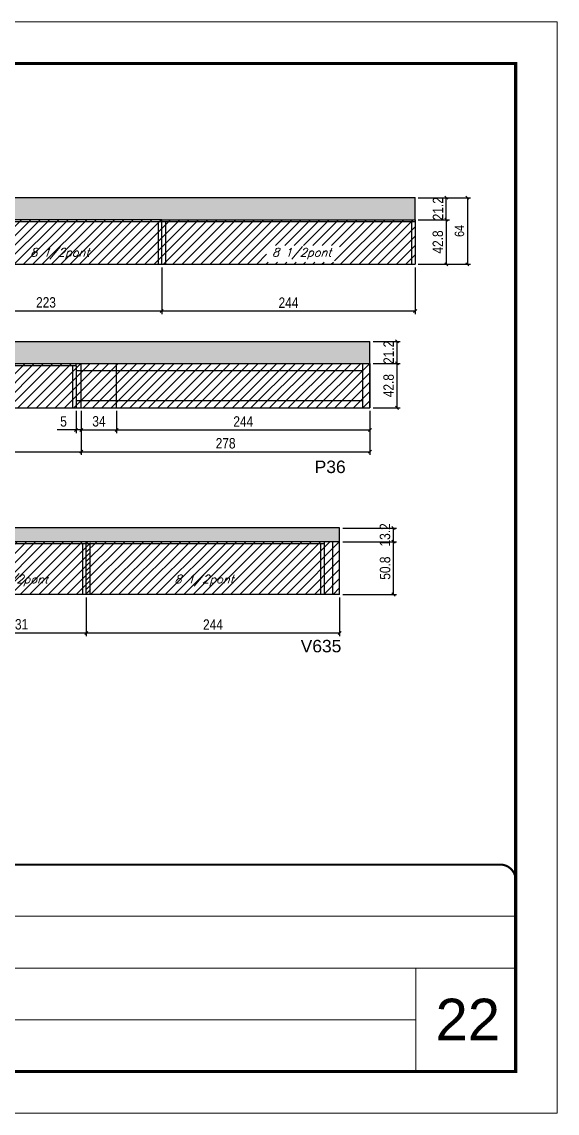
# Model space of a CAD drawing. Extents: x -20960 to -5926, y -2106 to 21915.
# Drawn here: x -9639 to -9123, y 15123 to 16173 of the extents above; entities that cross this region are included whole.
import ezdxf

# ---------------------------------------------------------------- set-up
doc = ezdxf.new("R2010")
doc.units = 0
doc.linetypes.add('CONTINUO', pattern=[0])
doc.linetypes.add('DASHED', pattern=[0.75, 0.5, -0.25])
for name, color, linetype in [('5', 5, 'Continuous'), ('COTA', 241, 'Continuous'), ('Painéis', 200, 'Continuous'), ('Reaproveitamento', 251, 'Continuous'), ('SARR_2.2x7', 40, 'Continuous'), ('SARR_3.5x7', 81, 'Continuous'), ('texto', 7, 'Continuous')]:
    doc.layers.add(name, color=color, linetype=linetype)
for name, color, linetype, lineweight in [('CARIMBO', 255, 'Continuous', 9), ('Folhas', 255, 'Continuous', 9), ('SARRAFO DE PRESSAO', 251, 'DASHED', 9)]:
    doc.layers.add(name, color=color, linetype=linetype, lineweight=lineweight)
doc.styles.add('ARIAL', font='arial.ttf')
doc.styles.add('COTA TECNICA', font='techl___.ttf', dxfattribs={"height": 10})
doc.styles.add('COTA TECNICA-50', font='techl___.ttf', dxfattribs={"height": 9})
doc.styles.add('Romans', font='romans.shx')
doc.styles.get("Standard").update_dxf_attribs({"font": 'arial.ttf'})
doc.dimstyles.new('COTA PAINEL-50', dxfattribs={"dimtxt": 9, "dimasz": 3, "dimexe": 3, "dimexo": 3, "dimgap": 3, "dimtad": 1, "dimdec": 1, "dimzin": 12, "dimdsep": 46, "dimtxsty": 'COTA TECNICA-50', "dimblk1": 'OBLIQUE', "dimblk2": 'OBLIQUE', "dimsah": 1, "dimcen": 0.9, "dimclrd": 4, "dimclre": 4, "dimclrt": 240, "dimadec": 1, "dimazin": 3, "dimtfac": 1, "dimtdec": 1, "dimtmove": 0, "dimatfit": 3, "dimfxl": 1, "dimtolj": 1, "dimtzin": 12, "dimarcsym": 0})
doc.dimstyles.new('PAINEL', dxfattribs={"dimtxt": 10, "dimasz": 3, "dimexe": 3, "dimexo": 3, "dimgap": 3, "dimtad": 1, "dimdec": 1, "dimzin": 12, "dimdsep": 46, "dimtxsty": 'COTA TECNICA', "dimblk1": 'OBLIQUE', "dimblk2": 'OBLIQUE', "dimsah": 1, "dimcen": 0.9, "dimclrd": 4, "dimclre": 4, "dimclrt": 240, "dimadec": 1, "dimazin": 3, "dimtfac": 1, "dimtdec": 1, "dimtmove": 0, "dimatfit": 3, "dimfxl": 1, "dimtolj": 1, "dimtzin": 12, "dimarcsym": 0})
pattern_1 = [(45, (-152543.5, -12538.4326), (-4.49012806, 4.49012806), [])]

# ---------------------------------------------------------------- blocks, each defined once
blk = doc.blocks.new('9999999999')
at = {"color": 30, "linetype": 'CONTINUO'}
for p, q in [((98564.6, 34379.6), (99584, 34379.6)), ((98564.6, 34329.8), (99488, 34329.8)), ((99584, 34329.8), (99488, 34329.8)), ((99488, 34329.8), (99488, 34230.2)), ((98564.6, 34280), (99488, 34280))]:
    blk.add_line(p, q, dxfattribs=at)
at = {"color": 30, "linetype": 'CONTINUO', "const_width": 2}
blk.add_lwpolyline([(99584, 34230.2), (99584, 34414.4, 0.414214), (99569, 34429.4), (98229, 34429.4, 0.414214), (98214, 34414.4), (98214, 34245.2, 0.414214), (98229, 34230.2), (99584, 34230.2)], format="xyb", dxfattribs=at)
at = {"layer": 'Folhas'}
blk.add_lwpolyline([(98139, 34190.2), (99624, 34190.2), (99624, 35240.2), (98139, 35240.2)], close=True, dxfattribs=at)
at = {"layer": 'Folhas', "color": 30, "const_width": 3}
blk.add_lwpolyline([(98214, 34230.2), (99584, 34230.2), (99584, 35200.2), (98214, 35200.2)], close=True, dxfattribs=at)
blk = doc.blocks.new('_Oblique')
at = {"color": 0, "linetype": 'ByBlock', "lineweight": -2}
blk.add_line((-0.5, -0.5), (0.5, 0.5), dxfattribs=at)
blk = doc.blocks.new('*D628')
at = {"layer": 'COTA', "color": 4, "linetype": 'ByBlock', "lineweight": -2, "transparency": 16777216}
for p, q in [((-9504.3, 15936.3), (-9504.3, 15891.3)), ((-9260.3, 15936.3), (-9260.3, 15891.3)), ((-9504.3, 15894.3), (-9260.3, 15894.3))]:
    blk.add_line(p, q, dxfattribs=at)
at = {"layer": 'Defpoints', "color": 0, "linetype": 'ByBlock', "transparency": 16777216}
for p in [(-9504.3, 15939.3), (-9260.3, 15939.3), (-9260.3, 15894.3)]:
    blk.add_point(p, dxfattribs=at)
at = {"layer": 'COTA', "color": 4, "linetype": 'ByBlock', "lineweight": -2, "transparency": 16777216, "xscale": 3, "yscale": 3, "zscale": 3, "rotation": 180}
blk.add_blockref('_Oblique', (-9504.3, 15894.3), dxfattribs=at)
at = {"layer": 'COTA', "color": 4, "linetype": 'ByBlock', "lineweight": -2, "transparency": 16777216, "xscale": 3, "yscale": 3, "zscale": 3}
blk.add_blockref('_Oblique', (-9260.3, 15894.3), dxfattribs=at)
at = {"layer": 'COTA', "color": 240, "linetype": 'ByBlock', "transparency": 16777216, "insert": (-9382.3, 15902.3), "char_height": 10, "attachment_point": 5, "style": 'COTA TECNICA'}
blk.add_mtext('\\A1;244', dxfattribs=at)
blk = doc.blocks.new('*D630')
at = {"layer": 'COTA', "color": 4, "linetype": 'ByBlock', "lineweight": -2, "transparency": 16777216}
for p, q in [((-9257.3, 16003.3), (-9227.3, 16003.3)), ((-9230.3, 15982.1), (-9230.3, 16003.3)), ((-9257.3, 15982.1), (-9227.3, 15982.1))]:
    blk.add_line(p, q, dxfattribs=at)
at = {"layer": 'Defpoints', "color": 0, "linetype": 'ByBlock', "transparency": 16777216}
for p in [(-9260.3, 16003.3), (-9230.3, 16003.3), (-9260.3, 15982.1)]:
    blk.add_point(p, dxfattribs=at)
at = {"layer": 'COTA', "color": 4, "linetype": 'ByBlock', "lineweight": -2, "transparency": 16777216, "xscale": 3, "yscale": 3, "zscale": 3}
for p, rotation in [((-9230.3, 16003.3), 90), ((-9230.3, 15982.1), 270)]:
    blk.add_blockref('_Oblique', p, dxfattribs=dict(at, rotation=rotation))
at = {"layer": 'COTA', "color": 240, "linetype": 'ByBlock', "transparency": 16777216, "insert": (-9238.3, 15992.7), "char_height": 10, "attachment_point": 5, "rotation": 90, "style": 'COTA TECNICA'}
blk.add_mtext('\\A1;21.2', dxfattribs=at)
blk = doc.blocks.new('*D687')
at = {"layer": 'COTA', "color": 4, "lineweight": -2, "transparency": 16777216}
for p, q in [((-9727.3, 15936.3), (-9727.3, 15891.3)), ((-9504.3, 15936.3), (-9504.3, 15891.3)), ((-9727.3, 15894.3), (-9504.3, 15894.3))]:
    blk.add_line(p, q, dxfattribs=at)
at = {"layer": 'Defpoints', "color": 0, "transparency": 16777216}
for p in [(-9727.3, 15939.3), (-9504.3, 15939.3), (-9504.3, 15894.3)]:
    blk.add_point(p, dxfattribs=at)
at = {"layer": 'COTA', "color": 4, "lineweight": -2, "transparency": 16777216, "xscale": 3, "yscale": 3, "zscale": 3, "rotation": 180}
blk.add_blockref('_Oblique', (-9727.3, 15894.3), dxfattribs=at)
at = {"layer": 'COTA', "color": 4, "lineweight": -2, "transparency": 16777216, "xscale": 3, "yscale": 3, "zscale": 3}
blk.add_blockref('_Oblique', (-9504.3, 15894.3), dxfattribs=at)
at = {"layer": 'COTA', "color": 240, "transparency": 16777216, "insert": (-9615.8, 15902.5), "char_height": 10, "attachment_point": 5, "style": 'COTA TECNICA'}
blk.add_mtext('\\A1;223', dxfattribs=at)
blk = doc.blocks.new('*D688')
at = {"layer": 'COTA', "color": 4, "lineweight": -2, "transparency": 16777216}
for p, q in [((-9257.3, 15982.1), (-9227.3, 15982.1)), ((-9230.3, 15982.1), (-9230.3, 15939.3)), ((-9257.3, 15939.3), (-9227.3, 15939.3))]:
    blk.add_line(p, q, dxfattribs=at)
at = {"layer": 'Defpoints', "color": 0, "transparency": 16777216}
for p in [(-9260.3, 15982.1), (-9260.3, 15939.3), (-9230.3, 15939.3)]:
    blk.add_point(p, dxfattribs=at)
at = {"layer": 'COTA', "color": 4, "lineweight": -2, "transparency": 16777216, "xscale": 3, "yscale": 3, "zscale": 3}
for p, rotation in [((-9230.3, 15982.1), 90), ((-9230.3, 15939.3), 270)]:
    blk.add_blockref('_Oblique', p, dxfattribs=dict(at, rotation=rotation))
at = {"layer": 'COTA', "color": 240, "transparency": 16777216, "insert": (-9238.4, 15960.7), "char_height": 10, "attachment_point": 5, "rotation": 90, "style": 'COTA TECNICA'}
blk.add_mtext('\\A1;42.8', dxfattribs=at)
blk = doc.blocks.new('*D696')
at = {"layer": 'COTA', "color": 4, "lineweight": -2, "transparency": 16777216}
for p, q in [((-9257.3, 16003.3), (-9207, 16003.3)), ((-9210, 16003.3), (-9210, 15939.3)), ((-9257.3, 15939.3), (-9207, 15939.3))]:
    blk.add_line(p, q, dxfattribs=at)
at = {"layer": 'Defpoints', "color": 0, "transparency": 16777216}
for p in [(-9260.3, 16003.3), (-9260.3, 15939.3), (-9210, 15939.3)]:
    blk.add_point(p, dxfattribs=at)
at = {"layer": 'COTA', "color": 4, "lineweight": -2, "transparency": 16777216, "xscale": 3, "yscale": 3, "zscale": 3}
for p, rotation in [((-9210, 16003.3), 90), ((-9210, 15939.3), 270)]:
    blk.add_blockref('_Oblique', p, dxfattribs=dict(at, rotation=rotation))
at = {"layer": 'COTA', "color": 240, "transparency": 16777216, "insert": (-9217.6, 15971.3), "char_height": 9, "attachment_point": 5, "rotation": 90, "style": 'COTA TECNICA-50'}
blk.add_mtext('\\A1;64', dxfattribs=at)
blk = doc.blocks.new('*D636')
at = {"layer": 'COTA', "color": 4, "linetype": 'ByBlock', "lineweight": -2, "transparency": 16777216}
for p, q in [((-9708, 15618.5), (-9708, 15581.6)), ((-9577, 15618.5), (-9577, 15581.6)), ((-9708, 15584.6), (-9577, 15584.6))]:
    blk.add_line(p, q, dxfattribs=at)
at = {"layer": 'Defpoints', "color": 0, "linetype": 'ByBlock', "transparency": 16777216}
for p in [(-9708, 15621.5), (-9577, 15621.5), (-9577, 15584.6)]:
    blk.add_point(p, dxfattribs=at)
at = {"layer": 'COTA', "color": 4, "linetype": 'ByBlock', "lineweight": -2, "transparency": 16777216, "xscale": 3, "yscale": 3, "zscale": 3, "rotation": 180}
blk.add_blockref('_Oblique', (-9708, 15584.6), dxfattribs=at)
at = {"layer": 'COTA', "color": 4, "linetype": 'ByBlock', "lineweight": -2, "transparency": 16777216, "xscale": 3, "yscale": 3, "zscale": 3}
blk.add_blockref('_Oblique', (-9577, 15584.6), dxfattribs=at)
at = {"layer": 'COTA', "color": 240, "linetype": 'ByBlock', "transparency": 16777216, "insert": (-9642.5, 15592.8), "char_height": 10, "attachment_point": 5, "style": 'COTA TECNICA'}
blk.add_mtext('\\A1;131', dxfattribs=at)
blk = doc.blocks.new('*D637')
at = {"layer": 'COTA', "color": 4, "linetype": 'ByBlock', "lineweight": -2, "transparency": 16777216}
for p, q in [((-9333, 15618.5), (-9333, 15581.6)), ((-9577, 15598.5), (-9577, 15581.6)), ((-9577, 15584.6), (-9333, 15584.6))]:
    blk.add_line(p, q, dxfattribs=at)
at = {"layer": 'Defpoints', "color": 0, "linetype": 'ByBlock', "transparency": 16777216}
for p in [(-9333, 15621.5), (-9577, 15601.5), (-9333, 15584.6)]:
    blk.add_point(p, dxfattribs=at)
at = {"layer": 'COTA', "color": 4, "linetype": 'ByBlock', "lineweight": -2, "transparency": 16777216, "xscale": 3, "yscale": 3, "zscale": 3, "rotation": 180}
blk.add_blockref('_Oblique', (-9577, 15584.6), dxfattribs=at)
at = {"layer": 'COTA', "color": 4, "linetype": 'ByBlock', "lineweight": -2, "transparency": 16777216, "xscale": 3, "yscale": 3, "zscale": 3}
blk.add_blockref('_Oblique', (-9333, 15584.6), dxfattribs=at)
at = {"layer": 'COTA', "color": 240, "linetype": 'ByBlock', "transparency": 16777216, "insert": (-9455, 15592.6), "char_height": 10, "attachment_point": 5, "style": 'COTA TECNICA'}
blk.add_mtext('\\A1;244', dxfattribs=at)
blk = doc.blocks.new('*D641')
at = {"layer": 'COTA', "color": 4, "lineweight": -2, "transparency": 16777216}
for p, q in [((-9330, 15672.3), (-9278.1, 15672.3)), ((-9281.1, 15621.5), (-9281.1, 15672.3)), ((-9330, 15621.5), (-9278.1, 15621.5))]:
    blk.add_line(p, q, dxfattribs=at)
at = {"layer": 'Defpoints', "color": 0, "transparency": 16777216}
for p in [(-9333, 15672.3), (-9281.1, 15672.3), (-9333, 15621.5)]:
    blk.add_point(p, dxfattribs=at)
at = {"layer": 'COTA', "color": 4, "lineweight": -2, "transparency": 16777216, "xscale": 3, "yscale": 3, "zscale": 3}
for p, rotation in [((-9281.1, 15672.3), 90), ((-9281.1, 15621.5), 270)]:
    blk.add_blockref('_Oblique', p, dxfattribs=dict(at, rotation=rotation))
at = {"layer": 'COTA', "color": 240, "transparency": 16777216, "insert": (-9289.2, 15646.9), "char_height": 10, "attachment_point": 5, "rotation": 90, "style": 'COTA TECNICA'}
blk.add_mtext('\\A1;50.8', dxfattribs=at)
blk = doc.blocks.new('*D697')
at = {"layer": 'COTA', "color": 4, "lineweight": -2, "ltscale": 25, "transparency": 16777216}
for p, q in [((-9330, 15685.5), (-9278.1, 15685.5)), ((-9281.1, 15672.3), (-9281.1, 15685.5)), ((-9330, 15672.3), (-9278.1, 15672.3))]:
    blk.add_line(p, q, dxfattribs=at)
at = {"layer": 'Defpoints', "color": 0, "ltscale": 25, "transparency": 16777216}
for p in [(-9333, 15685.5), (-9281.1, 15685.5), (-9333, 15672.3)]:
    blk.add_point(p, dxfattribs=at)
at = {"layer": 'COTA', "color": 4, "lineweight": -2, "ltscale": 25, "transparency": 16777216, "xscale": 3, "yscale": 3, "zscale": 3}
for p, rotation in [((-9281.1, 15685.5), 90), ((-9281.1, 15672.3), 270)]:
    blk.add_blockref('_Oblique', p, dxfattribs=dict(at, rotation=rotation))
at = {"layer": 'COTA', "color": 240, "ltscale": 25, "transparency": 16777216, "insert": (-9289.3, 15678.9), "char_height": 10, "attachment_point": 5, "rotation": 90, "style": 'COTA TECNICA'}
blk.add_mtext('\\A1;13.2', dxfattribs=at)
blk = doc.blocks.new('*D643')
at = {"layer": 'COTA', "color": 4, "linetype": 'ByBlock', "lineweight": -2, "transparency": 16777216}
for p, q in [((-9581.8, 15798.1), (-9581.8, 15755.9)), ((-9303.8, 15798.1), (-9303.8, 15755.9)), ((-9581.8, 15758.9), (-9303.8, 15758.9))]:
    blk.add_line(p, q, dxfattribs=at)
at = {"layer": 'Defpoints', "color": 0, "linetype": 'ByBlock', "transparency": 16777216}
for p in [(-9581.8, 15801.1), (-9303.8, 15801.1), (-9303.8, 15758.9)]:
    blk.add_point(p, dxfattribs=at)
at = {"layer": 'COTA', "color": 4, "linetype": 'ByBlock', "lineweight": -2, "transparency": 16777216, "xscale": 3, "yscale": 3, "zscale": 3, "rotation": 180}
blk.add_blockref('_Oblique', (-9581.8, 15758.9), dxfattribs=at)
at = {"layer": 'COTA', "color": 4, "linetype": 'ByBlock', "lineweight": -2, "transparency": 16777216, "xscale": 3, "yscale": 3, "zscale": 3}
blk.add_blockref('_Oblique', (-9303.8, 15758.9), dxfattribs=at)
at = {"layer": 'COTA', "color": 240, "linetype": 'ByBlock', "transparency": 16777216, "insert": (-9442.8, 15767), "char_height": 10, "attachment_point": 5, "style": 'COTA TECNICA'}
blk.add_mtext('\\A1;278', dxfattribs=at)
blk = doc.blocks.new('*D706')
at = {"layer": 'COTA', "color": 4, "lineweight": -2, "ltscale": 25, "transparency": 16777216}
for p, q in [((-9300.8, 15843.9), (-9274.7, 15843.9)), ((-9277.7, 15801.1), (-9277.7, 15843.9)), ((-9300.8, 15801.1), (-9274.7, 15801.1))]:
    blk.add_line(p, q, dxfattribs=at)
at = {"layer": 'Defpoints', "color": 0, "ltscale": 25, "transparency": 16777216}
for p in [(-9303.8, 15843.9), (-9277.7, 15843.9), (-9303.8, 15801.1)]:
    blk.add_point(p, dxfattribs=at)
at = {"layer": 'COTA', "color": 4, "lineweight": -2, "ltscale": 25, "transparency": 16777216, "xscale": 3, "yscale": 3, "zscale": 3}
for p, rotation in [((-9277.7, 15843.9), 90), ((-9277.7, 15801.1), 270)]:
    blk.add_blockref('_Oblique', p, dxfattribs=dict(at, rotation=rotation))
at = {"layer": 'COTA', "color": 240, "ltscale": 25, "transparency": 16777216, "insert": (-9285.8, 15822.5), "char_height": 10, "attachment_point": 5, "rotation": 90, "style": 'COTA TECNICA'}
blk.add_mtext('\\A1;42.8', dxfattribs=at)
blk = doc.blocks.new('*D707')
at = {"layer": 'COTA', "color": 4, "lineweight": -2, "ltscale": 25, "transparency": 16777216}
for p, q in [((-9825.8, 15798.1), (-9825.8, 15755.9)), ((-9581.8, 15798.1), (-9581.8, 15755.9)), ((-9825.8, 15758.9), (-9581.8, 15758.9))]:
    blk.add_line(p, q, dxfattribs=at)
at = {"layer": 'Defpoints', "color": 0, "ltscale": 25, "transparency": 16777216}
for p in [(-9825.8, 15801.1), (-9581.8, 15801.1), (-9581.8, 15758.9)]:
    blk.add_point(p, dxfattribs=at)
at = {"layer": 'COTA', "color": 4, "lineweight": -2, "ltscale": 25, "transparency": 16777216, "xscale": 3, "yscale": 3, "zscale": 3, "rotation": 180}
blk.add_blockref('_Oblique', (-9825.8, 15758.9), dxfattribs=at)
at = {"layer": 'COTA', "color": 4, "lineweight": -2, "ltscale": 25, "transparency": 16777216, "xscale": 3, "yscale": 3, "zscale": 3}
blk.add_blockref('_Oblique', (-9581.8, 15758.9), dxfattribs=at)
at = {"layer": 'COTA', "color": 240, "ltscale": 25, "transparency": 16777216, "insert": (-9703.8, 15767), "char_height": 10, "attachment_point": 5, "style": 'COTA TECNICA'}
blk.add_mtext('\\A1;244', dxfattribs=at)
blk = doc.blocks.new('*D708')
at = {"layer": 'COTA', "color": 4, "lineweight": -2, "ltscale": 25, "transparency": 16777216}
for p, q in [((-9586.8, 15798.1), (-9586.8, 15776.9)), ((-9581.8, 15798.1), (-9581.8, 15776.9)), ((-9586.8, 15779.9), (-9604.9, 15779.9)), ((-9581.8, 15779.9), (-9586.8, 15779.9)), ((-9581.8, 15779.9), (-9578.8, 15779.9))]:
    blk.add_line(p, q, dxfattribs=at)
at = {"layer": 'Defpoints', "color": 0, "ltscale": 25, "transparency": 16777216}
for p in [(-9586.8, 15801.1), (-9581.8, 15801.1), (-9586.8, 15779.9)]:
    blk.add_point(p, dxfattribs=at)
at = {"layer": 'COTA', "color": 4, "lineweight": -2, "ltscale": 25, "transparency": 16777216, "xscale": 3, "yscale": 3, "zscale": 3}
blk.add_blockref('_Oblique', (-9586.8, 15779.9), dxfattribs=at)
at = {"layer": 'COTA', "color": 4, "lineweight": -2, "ltscale": 25, "transparency": 16777216, "xscale": 3, "yscale": 3, "zscale": 3, "rotation": 180}
blk.add_blockref('_Oblique', (-9581.8, 15779.9), dxfattribs=at)
at = {"layer": 'COTA', "color": 240, "ltscale": 25, "transparency": 16777216, "insert": (-9598.9, 15788), "char_height": 10, "attachment_point": 5, "style": 'COTA TECNICA'}
blk.add_mtext('\\A1;5', dxfattribs=at)
blk = doc.blocks.new('*D646')
at = {"layer": 'COTA', "color": 4, "lineweight": -2, "ltscale": 25, "transparency": 16777216}
for p, q in [((-9300.8, 15865.1), (-9274.7, 15865.1)), ((-9277.7, 15843.9), (-9277.7, 15865.1)), ((-9300.8, 15843.9), (-9274.7, 15843.9))]:
    blk.add_line(p, q, dxfattribs=at)
at = {"layer": 'Defpoints', "color": 0, "ltscale": 25, "transparency": 16777216}
for p in [(-9303.8, 15865.1), (-9277.7, 15865.1), (-9303.8, 15843.9)]:
    blk.add_point(p, dxfattribs=at)
at = {"layer": 'COTA', "color": 4, "lineweight": -2, "ltscale": 25, "transparency": 16777216, "xscale": 3, "yscale": 3, "zscale": 3}
for p, rotation in [((-9277.7, 15865.1), 90), ((-9277.7, 15843.9), 270)]:
    blk.add_blockref('_Oblique', p, dxfattribs=dict(at, rotation=rotation))
at = {"layer": 'COTA', "color": 240, "ltscale": 25, "transparency": 16777216, "insert": (-9285.8, 15854.5), "char_height": 10, "attachment_point": 5, "rotation": 90, "style": 'COTA TECNICA'}
blk.add_mtext('\\A1;21.2', dxfattribs=at)
blk = doc.blocks.new('*D709')
at = {"layer": 'COTA', "color": 4, "lineweight": -2, "ltscale": 25, "transparency": 16777216}
for p, q in [((-9581.8, 15798.1), (-9581.8, 15776.9)), ((-9547.8, 15798.1), (-9547.8, 15776.9)), ((-9581.8, 15779.9), (-9547.8, 15779.9))]:
    blk.add_line(p, q, dxfattribs=at)
at = {"layer": 'Defpoints', "color": 0, "ltscale": 25, "transparency": 16777216}
for p in [(-9581.8, 15801.1), (-9547.8, 15801.1), (-9547.8, 15779.9)]:
    blk.add_point(p, dxfattribs=at)
at = {"layer": 'COTA', "color": 4, "lineweight": -2, "ltscale": 25, "transparency": 16777216, "xscale": 3, "yscale": 3, "zscale": 3, "rotation": 180}
blk.add_blockref('_Oblique', (-9581.8, 15779.9), dxfattribs=at)
at = {"layer": 'COTA', "color": 4, "lineweight": -2, "ltscale": 25, "transparency": 16777216, "xscale": 3, "yscale": 3, "zscale": 3}
blk.add_blockref('_Oblique', (-9547.8, 15779.9), dxfattribs=at)
at = {"layer": 'COTA', "color": 240, "ltscale": 25, "transparency": 16777216, "insert": (-9564.8, 15788.1), "char_height": 10, "attachment_point": 5, "style": 'COTA TECNICA'}
blk.add_mtext('\\A1;34', dxfattribs=at)
blk = doc.blocks.new('*D647')
at = {"layer": 'COTA', "color": 4, "lineweight": -2, "ltscale": 25, "transparency": 16777216}
for p, q in [((-9547.8, 15798.1), (-9547.8, 15776.9)), ((-9303.8, 15798.1), (-9303.8, 15776.9)), ((-9547.8, 15779.9), (-9303.8, 15779.9))]:
    blk.add_line(p, q, dxfattribs=at)
at = {"layer": 'Defpoints', "color": 0, "ltscale": 25, "transparency": 16777216}
for p in [(-9547.8, 15801.1), (-9303.8, 15801.1), (-9303.8, 15779.9)]:
    blk.add_point(p, dxfattribs=at)
at = {"layer": 'COTA', "color": 4, "lineweight": -2, "ltscale": 25, "transparency": 16777216, "xscale": 3, "yscale": 3, "zscale": 3, "rotation": 180}
blk.add_blockref('_Oblique', (-9547.8, 15779.9), dxfattribs=at)
at = {"layer": 'COTA', "color": 4, "lineweight": -2, "ltscale": 25, "transparency": 16777216, "xscale": 3, "yscale": 3, "zscale": 3}
blk.add_blockref('_Oblique', (-9303.8, 15779.9), dxfattribs=at)
at = {"layer": 'COTA', "color": 240, "ltscale": 25, "transparency": 16777216, "insert": (-9425.8, 15788), "char_height": 10, "attachment_point": 5, "style": 'COTA TECNICA'}
blk.add_mtext('\\A1;244', dxfattribs=at)

msp = doc.modelspace()

# ---------------------------------------------------------------- hatches: boundary and pattern name
at = {"layer": 'COTA', "ltscale": 25}
h = msp.add_hatch(dxfattribs=at)
h.set_pattern_fill('AR-CONC', color=256, scale=0.03)
h.set_pattern_definition([(50, (-156755.7748, -7704.1394), (5.46554007, -0.47817257), [0.5715, -6.2865]), (355, (-156755.775, -7704.1394), (-1.05730264, 5.73170536), [0.4572, -5.02921753]), (100.4514447, (-156755.3193, -7704.1793), (4.40823741, 5.25353256), [0.48570026, -5.34270734]), (46.1842, (-156755.775, -7702.6154), (8.13237123, -1.26126984), [0.85725, -9.42975]), (96.6355576, (-156755.097, -7702.7205), (7.12212402, 7.42278374), [0.7285507, -8.01406824]), (351.184151, (-156755.775, -7702.6154), (7.122124, 7.42278374), [0.685799, -7.54379196]), (21, (-156755.0128, -7702.9964), (4.54843174, -3.06795595), [0.5715, -6.2865]), (326, (-156755.013, -7702.9964), (1.85406085, 5.52563898), [0.4572, -5.0292]), (71.451445, (-156754.6337, -7703.252), (6.40249258, 2.45768307), [0.48570026, -5.34269813]), (37.5, (-156755.7748, -7704.1394), (0.092658098, 2.536651166), [0, -4.96824, 0, -5.1054, 0, -5.04825]), (7.5, (-156755.7748, -7704.1394), (2.004589875, 3.005417245), [0, -2.91084, 0, -4.85394, 0, -1.92405]), (327.5, (-156757.474, -7704.1394), (4.067717855, -0.17186232), [0, -1.905, 0, -5.9436, 0, -7.8867]), (317.5, (-156758.236, -7704.1394), (4.44387544, 0.76279473), [0, -2.4765, 0, -3.94716, 0, -5.6007])])
h.paths.add_polyline_path([(-9727.31, 15982.14), (-9504.31, 15982.14), (-9260.31, 15982.14), (-9260.31, 16003.34), (-9684.31, 16003.34), (-10266.31, 16003.34), (-10266.31, 15989.34), (-9771.31, 15989.34), (-9771.31, 15939.34), (-9727.31, 15939.34)])
h = msp.add_hatch(dxfattribs=at)
h.set_pattern_fill('AR-CONC', color=256, scale=0.03)
h.set_pattern_definition([(50, (-147781.3037, -7948.827), (5.46554007, -0.47817257), [0.5715, -6.2865]), (355, (-147781.3037, -7948.827), (-1.05730264, 5.73170536), [0.4572, -5.02921753]), (100.4514447, (-147780.848, -7948.867), (4.40823741, 5.25353256), [0.48570026, -5.34270734]), (46.1842, (-147781.304, -7947.303), (8.13237123, -1.26126984), [0.85725, -9.42975]), (96.6355576, (-147780.626, -7947.408), (7.122124, 7.42278374), [0.7285507, -8.01406824]), (351.184151, (-147781.304, -7947.303), (7.122124, 7.42278374), [0.685799, -7.54379196]), (21, (-147780.5417, -7947.684), (4.54843174, -3.06795595), [0.5715, -6.2865]), (326, (-147780.5417, -7947.684), (1.85406085, 5.52563898), [0.4572, -5.0292]), (71.451445, (-147780.1626, -7947.94), (6.40249258, 2.45768307), [0.48570026, -5.34269813]), (37.5, (-147781.3037, -7948.8272), (0.092658098, 2.536651166), [0, -4.96824, 0, -5.1054, 0, -5.04825]), (7.5, (-147781.3037, -7948.8272), (2.004589875, 3.005417245), [0, -2.91084, 0, -4.85394, 0, -1.92405]), (327.5, (-147783.003, -7948.8272), (4.067717855, -0.17186232), [0, -1.905, 0, -5.9436, 0, -7.8867]), (317.5, (-147783.765, -7948.8272), (4.44387544, 0.76279473), [0, -2.4765, 0, -3.94716, 0, -5.6007])])
h.paths.add_polyline_path([(-10494.82, 15865.06), (-10494.82, 15843.86), (-9303.82, 15843.86), (-9303.82, 15865.06)])
at = {"layer": 'COTA', "linetype": 'ByBlock'}
h = msp.add_hatch(dxfattribs=at)
h.set_pattern_fill('AR-CONC', color=256, scale=0.03)
h.set_pattern_definition([(50, (-152585.0965, -16012.6736), (5.46554007, -0.47817257), [0.5715, -6.2865]), (355, (-152585.0965, -16012.6736), (-1.05730264, 5.73170536), [0.4572, -5.02921753]), (100.4514447, (-152584.641, -16012.7134), (4.40823741, 5.25353256), [0.48570026, -5.34270734]), (46.1842, (-152585.0965, -16011.1496), (8.13237123, -1.26126984), [0.85725, -9.42975]), (96.6355576, (-152584.419, -16011.255), (7.12212402, 7.42278374), [0.7285507, -8.01406824]), (351.184151, (-152585.0965, -16011.15), (7.122124, 7.42278374), [0.685799, -7.54379196]), (21, (-152584.3345, -16011.5306), (4.54843174, -3.06795595), [0.5715, -6.2865]), (326, (-152584.3345, -16011.5306), (1.85406085, 5.52563898), [0.4572, -5.0292]), (71.451445, (-152583.9555, -16011.786), (6.40249258, 2.45768307), [0.48570026, -5.34269813]), (37.5, (-152585.0965, -16012.6736), (0.092658098, 2.536651166), [0, -4.96824, 0, -5.1054, 0, -5.04825]), (7.5, (-152585.0965, -16012.6736), (2.004589875, 3.005417245), [0, -2.91084, 0, -4.85394, 0, -1.92405]), (327.5, (-152586.7958, -16012.6736), (4.067717855, -0.17186232), [0, -1.905, 0, -5.9436, 0, -7.8867]), (317.5, (-152587.5578, -16012.6736), (4.44387544, 0.76279473), [0, -2.4765, 0, -3.94716, 0, -5.6007])])
h.paths.add_polyline_path([(-9951.99, 15672.33), (-9332.99, 15672.33), (-9332.99, 15685.53), (-9971.99, 15685.53), (-9971.99, 15621.53), (-9951.99, 15621.53)])
at = {"layer": 'Reaproveitamento', "linetype": 'ByBlock'}
h = msp.add_hatch(dxfattribs=at)
h.set_pattern_fill('ANSI31', color=256, scale=2)
h.set_pattern_definition([(45, (-152574.071, -16019.359), (-4.49012806, 4.49012806), [])])
h.paths.add_polyline_path([(-9727.31, 15982.14), (-9727.31, 15939.34), (-9260.31, 15939.34), (-9260.31, 15982.14)])
h.paths.add_polyline_path([(-9405.9, 15941.38), (-9338.28, 15941.38), (-9332.78, 15957.36), (-9400.4, 15957.36)], flags=16)
h = msp.add_hatch(dxfattribs=at)
h.set_pattern_fill('ANSI31', color=256, scale=2)
h.set_pattern_definition(pattern_1)
h.paths.add_polyline_path([(-9581.82, 15801.06), (-9581.82, 15843.86), (-9825.82, 15843.86), (-9825.82, 15801.06)])
h = msp.add_hatch(dxfattribs=at)
h.set_pattern_fill('ANSI31', color=256, scale=2)
h.set_pattern_definition(pattern_1)
h.paths.add_polyline_path([(-9547.82, 15843.86), (-9581.82, 15843.86), (-9581.82, 15801.06), (-9547.82, 15801.06)])
h = msp.add_hatch(dxfattribs=at)
h.set_pattern_fill('ANSI31', color=256, scale=2)
h.set_pattern_definition(pattern_1)
h.paths.add_polyline_path([(-9303.82, 15801.06), (-9303.82, 15843.86), (-9547.82, 15843.86), (-9547.82, 15801.06)])
h = msp.add_hatch(dxfattribs=at)
h.set_pattern_fill('ANSI31', color=256, scale=2)
h.set_pattern_definition([(45, (-152585.0965, -16012.6736), (-4.49012806, 4.49012806), [])])
h.paths.add_polyline_path([(-9572.99, 15672.33), (-9707.99, 15672.33), (-9707.99, 15621.53), (-9572.99, 15621.53)])
h = msp.add_hatch(dxfattribs=at)
h.set_pattern_fill('ANSI31', color=256, scale=2)
h.set_pattern_definition([(45, (-152589.0965, -16012.6736), (-4.49012806, 4.49012806), [])])
h.paths.add_polyline_path([(-9332.99, 15621.53), (-9332.99, 15672.33), (-9576.99, 15672.33), (-9576.99, 15621.53)])

# ---------------------------------------------------------------- linework, layer by layer
at = {"layer": 'COTA', "linetype": 'ByBlock'}
for p, q in [((-9684.31, 16003.34), (-9260.31, 16003.34)), ((-9260.31, 15982.14), (-9260.31, 16003.34)), ((-9332.99, 15685.53), (-9971.99, 15685.53)), ((-9332.99, 15672.33), (-9332.99, 15685.53))]:
    msp.add_line(p, q, dxfattribs=at)
at = {"layer": 'COTA', "ltscale": 25}
for p in [(-9806.82, 15865.06), (-9303.82, 15843.86)]:
    msp.add_line(p, (-9303.82, 15865.06), dxfattribs=at)
at = {"layer": 'Painéis', "linetype": 'ByBlock'}
for p, q in [((-9504.31, 15982.14), (-9727.31, 15982.14)), ((-9504.31, 15982.14), (-9260.31, 15982.14)), ((-9504.31, 15939.34), (-9504.31, 15982.14)), ((-9260.31, 15982.14), (-9260.31, 15939.34)), ((-9684.31, 15939.34), (-9260.31, 15939.34)), ((-9504.31, 15939.34), (-9260.31, 15939.34)), ((-9825.82, 15843.86), (-9303.82, 15843.86)), ((-9581.82, 15801.06), (-9581.82, 15843.86)), ((-9547.82, 15801.06), (-9547.82, 15843.86)), ((-9303.82, 15801.06), (-9303.82, 15843.86)), ((-9825.82, 15801.06), (-9303.82, 15801.06)), ((-9332.99, 15672.33), (-9951.99, 15672.33)), ((-9576.99, 15621.53), (-9576.99, 15672.33)), ((-9332.99, 15621.53), (-9332.99, 15672.33)), ((-9332.99, 15621.53), (-9951.99, 15621.53))]:
    msp.add_line(p, q, dxfattribs=at)
at = {"layer": 'SARR_2.2x7', "linetype": 'Continuous'}
for p, q in [((-9260.31, 15979.94), (-9712.31, 15979.94)), ((-9586.82, 15841.66), (-9810.84, 15841.66)), ((-9586.82, 15841.66), (-9586.82, 15843.86)), ((-9310.82, 15836.86), (-9586.82, 15836.86)), ((-9310.82, 15801.06), (-9310.82, 15843.86)), ((-9586.82, 15808.06), (-9310.82, 15808.06)), ((-9347.99, 15670.13), (-9937.01, 15670.13)), ((-9339.99, 15672.33), (-9339.99, 15621.53))]:
    msp.add_line(p, q, dxfattribs=at)
at = {"layer": 'SARR_3.5x7'}
for p, q in [((-9507.81, 15979.94), (-9507.81, 15939.34)), ((-9500.81, 15979.94), (-9500.81, 15939.34)), ((-9263.81, 15979.94), (-9263.81, 15939.34)), ((-9590.32, 15841.66), (-9590.32, 15801.06)), ((-9586.82, 15841.66), (-9586.82, 15801.06)), ((-9303.82, 15843.86), (-9303.82, 15801.06)), ((-9580.49, 15670.13), (-9580.49, 15621.53)), ((-9573.49, 15670.13), (-9573.49, 15621.53)), ((-9351.49, 15670.13), (-9351.49, 15621.53)), ((-9347.99, 15672.33), (-9347.99, 15621.53))]:
    msp.add_line(p, q, dxfattribs=at)

# ---------------------------------------------------------------- block references
at = {"layer": 'SARRAFO DE PRESSAO', "color": 6, "linetype": 'ByBlock'}
msp.add_blockref('9999999999', (-108747.48, -19067.69), dxfattribs=at)

# ---------------------------------------------------------------- texts
at = {"layer": '5', "linetype": 'Continuous'}
for s, rotation, p in [('P36', 0.00004, (-9357.05, 15738.38)), ('V635', 359.99996, (-9370.51, 15565.9))]:
    msp.add_text(s, height=12, rotation=rotation, dxfattribs=at).set_placement(p)
at = {"layer": 'CARIMBO', "style": 'ARIAL'}
msp.add_text('22', height=40, dxfattribs=at).set_placement((-9240.64, 15192.66))
at = {"layer": 'texto', "color": 2, "char_height": 8, "attachment_point": 5, "style": 'Romans'}
for s, insert in [('{\\Q19;\\C256;8 1/2pont}', (-9602.47, 15949.37)), ('{\\Q19;\\C256;8 1/2pont}', (-9369.53, 15949.37)), ('{\\Q19;\\C256;5 1/2pont}', (-9642.48, 15634.98)), ('{\\Q19;\\C256;8 1/2pont}', (-9463.53, 15634.98))]:
    msp.add_mtext(s, dxfattribs=dict(at, insert=insert))

# ---------------------------------------------------------------- dimensions: what is measured, and where the dimension line sits
at = {"layer": 'COTA', "linetype": 'ByBlock'}
dim = msp.add_linear_dim(base=(-9230.26, 16003.34), p1=(-9260.31, 15982.14), p2=(-9260.31, 16003.34), angle=90, dimstyle='PAINEL', dxfattribs=at)
dim.commit()
dim.dimension.update_dxf_attribs({"geometry": '*D630', "text_midpoint": (-9230.26, 15992.74), "dimtype": 160})
at = {"layer": 'COTA'}
for base, p1, p2, dimstyle, picture, middle in [((-9209.97, 15939.34), (-9260.31, 16003.34), (-9260.31, 15939.34), 'COTA PAINEL-50', '*D696', (-9217.56, 15971.34)), ((-9230.26, 15939.34), (-9260.31, 15982.14), (-9260.31, 15939.34), 'PAINEL', '*D688', (-9238.36, 15960.74)), ((-9281.1, 15672.33), (-9332.99, 15621.53), (-9332.99, 15672.33), 'PAINEL', '*D641', (-9289.23, 15646.93))]:
    dim = msp.add_linear_dim(base=base, p1=p1, p2=p2, angle=90, dimstyle=dimstyle, dxfattribs=at)
    dim.commit()
    dim.dimension.update_dxf_attribs({"geometry": picture, "text_midpoint": middle})
dim = msp.add_linear_dim(base=(-9504.31, 15894.26), p1=(-9727.31, 15939.34), p2=(-9504.31, 15939.34), dimstyle='PAINEL', dxfattribs=at)
dim.commit()
dim.dimension.update_dxf_attribs({"geometry": '*D687', "text_midpoint": (-9615.81, 15902.47)})
at = {"layer": 'COTA', "linetype": 'ByBlock'}
for base, p1, p2, picture, middle in [((-9260.31, 15894.26), (-9504.31, 15939.34), (-9260.31, 15939.34), '*D628', (-9382.31, 15902.33)), ((-9303.82, 15758.91), (-9581.82, 15801.06), (-9303.82, 15801.06), '*D643', (-9442.82, 15767)), ((-9576.99, 15584.57), (-9707.99, 15621.53), (-9576.99, 15621.53), '*D636', (-9642.49, 15592.79)), ((-9332.99, 15584.57), (-9576.99, 15601.53), (-9332.99, 15621.53), '*D637', (-9454.99, 15592.64))]:
    dim = msp.add_linear_dim(base=base, p1=p1, p2=p2, dimstyle='PAINEL', override={"dimtmove": 1}, dxfattribs=at)
    dim.commit()
    dim.dimension.update_dxf_attribs({"geometry": picture, "text_midpoint": middle})
at = {"layer": 'COTA', "ltscale": 25}
for base, p1, p2, picture, middle in [((-9277.72, 15865.06), (-9303.82, 15843.86), (-9303.82, 15865.06), '*D646', (-9277.72, 15854.46)), ((-9281.1, 15685.53), (-9332.99, 15672.33), (-9332.99, 15685.53), '*D697', (-9281.1, 15678.93))]:
    dim = msp.add_linear_dim(base=base, p1=p1, p2=p2, angle=90, dimstyle='PAINEL', dxfattribs=at)
    dim.commit()
    dim.dimension.update_dxf_attribs({"geometry": picture, "text_midpoint": middle, "dimtype": 160})
dim = msp.add_linear_dim(base=(-9277.72, 15843.86), p1=(-9303.82, 15801.06), p2=(-9303.82, 15843.86), angle=90, dimstyle='PAINEL', dxfattribs=at)
dim.commit()
dim.dimension.update_dxf_attribs({"geometry": '*D706', "text_midpoint": (-9285.81, 15822.46)})
dim = msp.add_linear_dim(base=(-9581.82, 15758.91), p1=(-9825.82, 15801.06), p2=(-9581.82, 15801.06), dimstyle='PAINEL', override={"dimtmove": 1}, dxfattribs=at)
dim.commit()
dim.dimension.update_dxf_attribs({"geometry": '*D707', "text_midpoint": (-9703.82, 15766.98)})
for base, p1, p2, picture, middle in [((-9586.82, 15779.9), (-9581.82, 15801.06), (-9586.82, 15801.06), '*D708', (-9598.87, 15788.01)), ((-9547.82, 15779.9), (-9581.82, 15801.06), (-9547.82, 15801.06), '*D709', (-9564.82, 15788.12)), ((-9303.82, 15779.9), (-9547.82, 15801.06), (-9303.82, 15801.06), '*D647', (-9425.82, 15787.97))]:
    dim = msp.add_linear_dim(base=base, p1=p1, p2=p2, dimstyle='PAINEL', dxfattribs=at)
    dim.commit()
    dim.dimension.update_dxf_attribs({"geometry": picture, "text_midpoint": middle})

doc.saveas('drawing.dxf')
